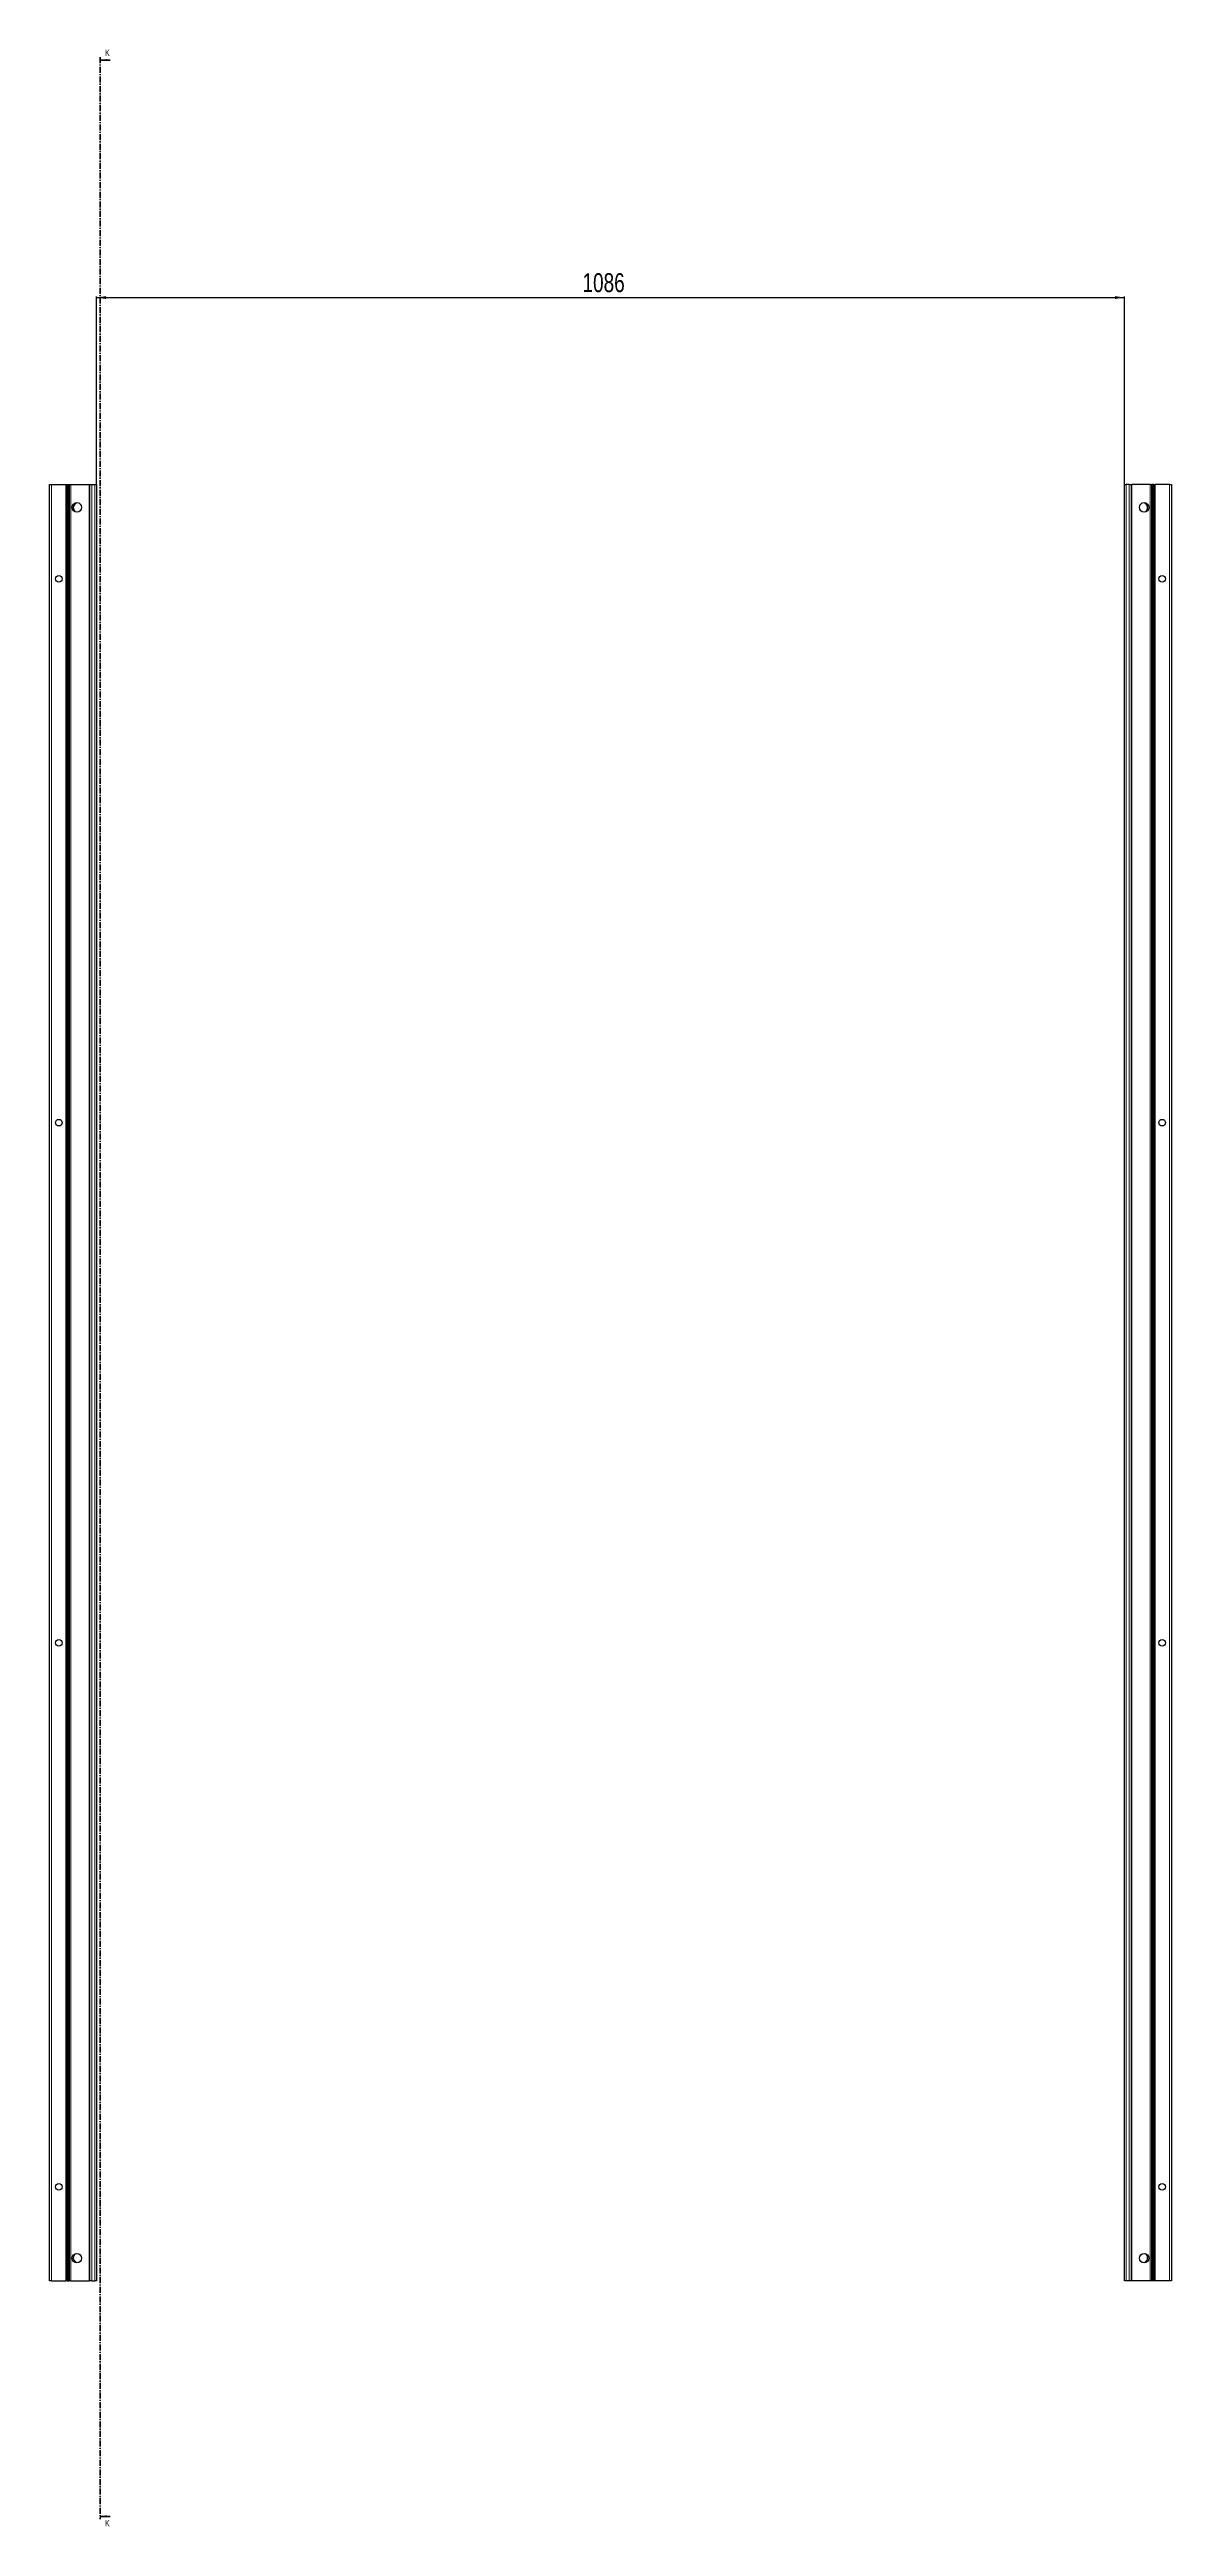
# Model space of a CAD drawing. Header units: millimetres. Extents: x -250 to 5625, y -2447 to 1453.
# Drawn here: x 2126 to 3312, y -1266 to 1353 of the extents above; entities that cross this region are included whole.
import ezdxf

# ---------------------------------------------------------------- set-up
doc = ezdxf.new("R2010")
doc.units = ezdxf.units.MM
doc.linetypes.add('CENTER', pattern=[10.16, 6.35, -1.27, 1.27, -1.27])
doc.layers.add('FORMAT', color=7, linetype='Continuous')
doc.styles.add('SLDTEXTSTYLE0', font='TXT', dxfattribs={"width": 0.75})
doc.dimstyles.new('SLDDIMSTYLE0', dxfattribs={"dimtxt": 20, "dimasz": 10, "dimexe": 0, "dimexo": 0.0625, "dimgap": 5, "dimtad": 2, "dimdec": 1, "dimrnd": 1e-09, "dimzin": 12, "dimdsep": 46, "dimtxsty": 'SLDTEXTSTYLE0', "dimsah": 1, "dimcen": 0.09, "dimadec": 0, "dimazin": 3, "dimtfac": 1, "dimtofl": 0, "dimtmove": 0, "dimatfit": 3, "dimfxl": 0, "dimfrac": 2, "dimtolj": 1, "dimtzin": 12, "dimarcsym": 0})

# ---------------------------------------------------------------- blocks, each defined once
blk = doc.blocks.new('_D_4')
at = {"layer": 'FORMAT'}
for p, q in [((2176.1, 892.8), (2176.1, 1091.5)), ((2176.1, 1090.5), (3262.1, 1090.5)), ((3262.1, 892.8), (3262.1, 1091.5))]:
    blk.add_line(p, q, dxfattribs=at)
for points in [[(2176.1, 1090.5), (2186.1, 1089), (2186.1, 1092.1)], [(3262.1, 1090.5), (3252.1, 1092.1), (3252.1, 1089)]]:
    blk.add_solid(points, dxfattribs=at)
at = {"layer": 'FORMAT', "insert": (2689.5, 1116.3), "char_height": 20, "attachment_point": 1, "style": 'SLDTEXTSTYLE0'}
blk.add_mtext('1086', dxfattribs=at)

msp = doc.modelspace()

# ---------------------------------------------------------------- linework, layer by layer
at = {"color": 7, "linetype": 'CENTER', "lineweight": 35}
msp.add_line((2179.83, 1344.64), (2179.83, -1258.12), dxfattribs=at)
at = {"color": 7, "linetype": 'Continuous', "lineweight": 35}
for p, q in [((2190.47, 1341.64), (2179.83, 1341.64)), ((2190.47, -1255.12), (2179.83, -1255.12))]:
    msp.add_line(p, q, dxfattribs=at)
at = {"color": 7, "linetype": 'Continuous', "lineweight": 25}
for p, q in [((2126.39, -1006.24), (2126.39, 892.76)), ((2126.39, 892.76), (2128.39, 892.76)), ((2128.39, 892.76), (2143.74, 892.76)), ((2143.74, 892.76), (2144.39, 892.76)), ((2144.39, 869.01), (2144.39, 892.76)), ((2144.39, 892.76), (2144.98, 892.76)), ((2144.98, 892.76), (2146.19, 892.76)), ((2146.19, 892.76), (2146.19, -1006.24)), ((2146.19, 892.76), (2146.22, 892.76)), ((2146.22, 892.76), (2146.22, -1006.24)), ((2146.22, 892.76), (2147.43, 892.76)), ((2147.43, 892.76), (2148.84, 892.76)), ((2148.84, 892.76), (2168.24, 892.76)), ((2168.24, 892.76), (2168.89, 892.76)), ((2168.89, -1006.24), (2168.89, 892.76)), ((2168.89, 892.76), (2170.89, 892.76)), ((2170.89, 892.76), (2174.09, 892.76)), ((2174.09, 892.76), (2176.09, 892.76)), ((2176.09, 892.76), (2176.09, -1006.24)), ((3262.09, -1006.24), (3262.09, 892.76)), ((3262.09, 892.76), (3264.09, 892.76)), ((3267.29, 892.76), (3264.09, 892.76)), ((3267.29, 892.76), (3269.29, 892.76)), ((3269.29, 892.76), (3269.29, -1006.24)), ((3269.29, 892.76), (3269.94, 892.76)), ((3289.35, 892.76), (3269.94, 892.76)), ((3289.35, 892.76), (3290.76, 892.76)), ((3291.97, 892.76), (3290.76, 892.76)), ((3291.97, -1006.24), (3291.97, 892.76)), ((3292, 892.76), (3291.97, 892.76)), ((3292, -1006.24), (3292, 892.76)), ((3293.21, 892.76), (3292, 892.76)), ((3293.21, 892.76), (3293.79, 892.76)), ((3293.79, 892.76), (3293.79, 869.01)), ((3293.79, 892.76), (3294.44, 892.76)), ((3309.79, 892.76), (3294.44, 892.76)), ((3309.79, 892.76), (3311.79, 892.76)), ((3311.79, 892.76), (3311.79, -1006.24)), ((2144.46, 868.9), (2144.39, 869.01)), ((2144.39, 869.01), (2144.39, 867.51)), ((2144.39, 867.51), (2144.46, 867.61)), ((2144.39, 819.01), (2144.39, 867.51)), ((2144.46, 867.61), (2144.46, 868.9)), ((2154.44, 873.28), (2154.44, 873.69)), ((3283.74, 873.69), (3283.74, 873.28)), ((3293.79, 869.01), (3293.73, 868.9)), ((3293.73, 868.9), (3293.73, 867.61)), ((3293.73, 867.61), (3293.79, 867.51)), ((3293.79, 867.51), (3293.79, 869.01)), ((3293.79, 867.51), (3293.79, 819.01)), ((2144.46, 818.9), (2144.39, 819.01)), ((2144.39, 819.01), (2144.39, 817.51)), ((2144.39, 817.51), (2144.46, 817.61)), ((2144.39, 769.01), (2144.39, 817.51)), ((2144.46, 817.61), (2144.46, 818.9)), ((3293.79, 819.01), (3293.73, 818.9)), ((3293.73, 818.9), (3293.73, 817.61)), ((3293.73, 817.61), (3293.79, 817.51)), ((3293.79, 817.51), (3293.79, 819.01)), ((3293.79, 817.51), (3293.79, 769.01)), ((2144.46, 768.9), (2144.39, 769.01)), ((2144.39, 769.01), (2144.39, 767.51)), ((2144.39, 767.51), (2144.46, 767.61)), ((2144.39, 719.01), (2144.39, 767.51)), ((2144.46, 767.61), (2144.46, 768.9)), ((3293.79, 769.01), (3293.73, 768.9)), ((3293.73, 768.9), (3293.73, 767.61)), ((3293.73, 767.61), (3293.79, 767.51)), ((3293.79, 767.51), (3293.79, 769.01)), ((3293.79, 767.51), (3293.79, 719.01)), ((2144.46, 718.9), (2144.39, 719.01)), ((2144.39, 719.01), (2144.39, 717.51)), ((2144.39, 717.51), (2144.46, 717.61)), ((2144.39, 669.01), (2144.39, 717.51)), ((2144.46, 717.61), (2144.46, 718.9)), ((3293.79, 719.01), (3293.73, 718.9)), ((3293.73, 718.9), (3293.73, 717.61)), ((3293.73, 717.61), (3293.79, 717.51)), ((3293.79, 717.51), (3293.79, 719.01)), ((3293.79, 717.51), (3293.79, 669.01)), ((2144.46, 668.9), (2144.39, 669.01)), ((2144.39, 669.01), (2144.39, 667.51)), ((2144.39, 667.51), (2144.46, 667.61)), ((2144.39, 619.01), (2144.39, 667.51)), ((2144.46, 667.61), (2144.46, 668.9)), ((3293.79, 669.01), (3293.73, 668.9)), ((3293.73, 668.9), (3293.73, 667.61)), ((3293.73, 667.61), (3293.79, 667.51)), ((3293.79, 667.51), (3293.79, 669.01)), ((3293.79, 667.51), (3293.79, 619.01)), ((2144.46, 618.9), (2144.39, 619.01)), ((2144.39, 619.01), (2144.39, 617.51)), ((2144.39, 617.51), (2144.46, 617.61)), ((2144.39, 569.01), (2144.39, 617.51)), ((2144.46, 617.61), (2144.46, 618.9)), ((3293.79, 619.01), (3293.73, 618.9)), ((3293.73, 618.9), (3293.73, 617.61)), ((3293.73, 617.61), (3293.79, 617.51)), ((3293.79, 617.51), (3293.79, 619.01)), ((3293.79, 617.51), (3293.79, 569.01)), ((2144.46, 568.9), (2144.39, 569.01)), ((2144.39, 569.01), (2144.39, 567.51)), ((2144.39, 567.51), (2144.46, 567.61)), ((2144.39, 519.01), (2144.39, 567.51)), ((2144.46, 567.61), (2144.46, 568.9)), ((3293.79, 569.01), (3293.73, 568.9)), ((3293.73, 568.9), (3293.73, 567.61)), ((3293.73, 567.61), (3293.79, 567.51)), ((3293.79, 567.51), (3293.79, 569.01)), ((3293.79, 567.51), (3293.79, 519.01)), ((2144.46, 518.9), (2144.39, 519.01)), ((2144.39, 519.01), (2144.39, 517.51)), ((2144.39, 517.51), (2144.46, 517.61)), ((2144.39, 469.01), (2144.39, 517.51)), ((2144.46, 517.61), (2144.46, 518.9)), ((3293.79, 519.01), (3293.73, 518.9)), ((3293.73, 518.9), (3293.73, 517.61)), ((3293.73, 517.61), (3293.79, 517.51)), ((3293.79, 517.51), (3293.79, 519.01)), ((3293.79, 517.51), (3293.79, 469.01)), ((2144.46, 468.9), (2144.39, 469.01)), ((2144.39, 469.01), (2144.39, 467.51)), ((2144.39, 467.51), (2144.46, 467.61)), ((2144.39, 419.01), (2144.39, 467.51)), ((2144.46, 467.61), (2144.46, 468.9)), ((3293.79, 469.01), (3293.73, 468.9)), ((3293.73, 468.9), (3293.73, 467.61)), ((3293.73, 467.61), (3293.79, 467.51)), ((3293.79, 467.51), (3293.79, 469.01)), ((3293.79, 467.51), (3293.79, 419.01)), ((2144.46, 418.9), (2144.39, 419.01)), ((2144.39, 419.01), (2144.39, 417.51)), ((3293.79, 419.01), (3293.73, 418.9)), ((3293.79, 417.51), (3293.79, 419.01)), ((2144.39, 417.51), (2144.46, 417.61)), ((2144.39, 369.01), (2144.39, 417.51)), ((2144.46, 417.61), (2144.46, 418.9)), ((3293.73, 418.9), (3293.73, 417.61)), ((3293.73, 417.61), (3293.79, 417.51)), ((3293.79, 417.51), (3293.79, 369.01)), ((2144.46, 368.9), (2144.39, 369.01)), ((2144.39, 369.01), (2144.39, 367.51)), ((2144.39, 367.51), (2144.46, 367.61)), ((2144.39, 319.01), (2144.39, 367.51)), ((2144.46, 367.61), (2144.46, 368.9)), ((3293.79, 369.01), (3293.73, 368.9)), ((3293.73, 368.9), (3293.73, 367.61)), ((3293.73, 367.61), (3293.79, 367.51)), ((3293.79, 367.51), (3293.79, 369.01)), ((3293.79, 367.51), (3293.79, 319.01)), ((2144.46, 318.9), (2144.39, 319.01)), ((2144.39, 319.01), (2144.39, 317.51)), ((2144.39, 317.51), (2144.46, 317.61)), ((2144.39, 269.01), (2144.39, 317.51)), ((2144.46, 317.61), (2144.46, 318.9)), ((3293.79, 319.01), (3293.73, 318.9)), ((3293.73, 318.9), (3293.73, 317.61)), ((3293.73, 317.61), (3293.79, 317.51)), ((3293.79, 317.51), (3293.79, 319.01)), ((3293.79, 317.51), (3293.79, 269.01)), ((2144.46, 268.9), (2144.39, 269.01)), ((2144.39, 269.01), (2144.39, 267.51)), ((2144.39, 267.51), (2144.46, 267.61)), ((2144.39, 219.01), (2144.39, 267.51)), ((2144.46, 267.61), (2144.46, 268.9)), ((3293.79, 269.01), (3293.73, 268.9)), ((3293.73, 268.9), (3293.73, 267.61)), ((3293.73, 267.61), (3293.79, 267.51)), ((3293.79, 267.51), (3293.79, 269.01)), ((3293.79, 267.51), (3293.79, 219.01)), ((2144.46, 218.9), (2144.39, 219.01)), ((2144.39, 219.01), (2144.39, 217.51)), ((2144.39, 217.51), (2144.46, 217.61)), ((2144.39, 169.01), (2144.39, 217.51)), ((2144.46, 217.61), (2144.46, 218.9)), ((3293.79, 219.01), (3293.73, 218.9)), ((3293.73, 218.9), (3293.73, 217.61)), ((3293.73, 217.61), (3293.79, 217.51)), ((3293.79, 217.51), (3293.79, 219.01)), ((3293.79, 217.51), (3293.79, 169.01)), ((2144.46, 168.9), (2144.39, 169.01)), ((2144.39, 169.01), (2144.39, 167.51)), ((2144.39, 167.51), (2144.46, 167.61)), ((2144.39, 119.01), (2144.39, 167.51)), ((2144.46, 167.61), (2144.46, 168.9)), ((3293.79, 169.01), (3293.73, 168.9)), ((3293.73, 168.9), (3293.73, 167.61)), ((3293.73, 167.61), (3293.79, 167.51)), ((3293.79, 167.51), (3293.79, 169.01)), ((3293.79, 167.51), (3293.79, 119.01)), ((2144.46, 118.9), (2144.39, 119.01)), ((2144.39, 119.01), (2144.39, 117.51)), ((2144.39, 117.51), (2144.46, 117.61)), ((2144.39, 69.01), (2144.39, 117.51)), ((2144.46, 117.61), (2144.46, 118.9)), ((3293.79, 119.01), (3293.73, 118.9)), ((3293.73, 118.9), (3293.73, 117.61)), ((3293.73, 117.61), (3293.79, 117.51)), ((3293.79, 117.51), (3293.79, 119.01)), ((3293.79, 117.51), (3293.79, 69.01)), ((2144.46, 68.9), (2144.39, 69.01)), ((2144.39, 69.01), (2144.39, 67.51)), ((2144.39, 67.51), (2144.46, 67.61)), ((2144.39, 19.01), (2144.39, 67.51)), ((2144.46, 67.61), (2144.46, 68.9)), ((3293.79, 69.01), (3293.73, 68.9)), ((3293.73, 68.9), (3293.73, 67.61)), ((3293.73, 67.61), (3293.79, 67.51)), ((3293.79, 67.51), (3293.79, 69.01)), ((3293.79, 67.51), (3293.79, 19.01)), ((2144.46, 18.9), (2144.39, 19.01)), ((2144.39, 19.01), (2144.39, 17.51)), ((2144.39, 17.51), (2144.46, 17.61)), ((2144.39, -30.99), (2144.39, 17.51)), ((2144.46, 17.61), (2144.46, 18.9)), ((3293.79, 19.01), (3293.73, 18.9)), ((3293.73, 18.9), (3293.73, 17.61)), ((3293.73, 17.61), (3293.79, 17.51)), ((3293.79, 17.51), (3293.79, 19.01)), ((3293.79, 17.51), (3293.79, -30.99)), ((2144.46, -31.1), (2144.39, -30.99)), ((2144.39, -30.99), (2144.39, -32.49)), ((2144.39, -32.49), (2144.46, -32.39)), ((2144.39, -80.99), (2144.39, -32.49)), ((2144.46, -32.39), (2144.46, -31.1)), ((3293.79, -30.99), (3293.73, -31.1)), ((3293.73, -31.1), (3293.73, -32.39)), ((3293.73, -32.39), (3293.79, -32.49)), ((3293.79, -32.49), (3293.79, -30.99)), ((3293.79, -32.49), (3293.79, -80.99)), ((2144.46, -81.1), (2144.39, -80.99)), ((2144.39, -80.99), (2144.39, -82.49)), ((2144.39, -82.49), (2144.46, -82.39)), ((2144.39, -130.99), (2144.39, -82.49)), ((2144.46, -82.39), (2144.46, -81.1)), ((3293.79, -80.99), (3293.73, -81.1)), ((3293.73, -81.1), (3293.73, -82.39)), ((3293.73, -82.39), (3293.79, -82.49)), ((3293.79, -82.49), (3293.79, -80.99)), ((3293.79, -82.49), (3293.79, -130.99)), ((2144.46, -131.1), (2144.39, -130.99)), ((2144.39, -130.99), (2144.39, -132.49)), ((2144.39, -132.49), (2144.46, -132.39)), ((2144.39, -180.99), (2144.39, -132.49)), ((2144.46, -132.39), (2144.46, -131.1)), ((3293.79, -130.99), (3293.73, -131.1)), ((3293.73, -131.1), (3293.73, -132.39)), ((3293.73, -132.39), (3293.79, -132.49)), ((3293.79, -132.49), (3293.79, -130.99)), ((3293.79, -132.49), (3293.79, -180.99)), ((2144.46, -181.1), (2144.39, -180.99)), ((2144.39, -180.99), (2144.39, -182.49)), ((2144.39, -182.49), (2144.46, -182.39)), ((2144.39, -230.99), (2144.39, -182.49)), ((2144.46, -182.39), (2144.46, -181.1)), ((3293.79, -180.99), (3293.73, -181.1)), ((3293.73, -181.1), (3293.73, -182.39)), ((3293.73, -182.39), (3293.79, -182.49)), ((3293.79, -182.49), (3293.79, -180.99)), ((3293.79, -182.49), (3293.79, -230.99)), ((2144.46, -231.1), (2144.39, -230.99)), ((2144.39, -230.99), (2144.39, -232.49)), ((2144.39, -232.49), (2144.46, -232.39)), ((2144.39, -280.99), (2144.39, -232.49)), ((2144.46, -232.39), (2144.46, -231.1)), ((3293.79, -230.99), (3293.73, -231.1)), ((3293.73, -231.1), (3293.73, -232.39)), ((3293.73, -232.39), (3293.79, -232.49)), ((3293.79, -232.49), (3293.79, -230.99)), ((3293.79, -232.49), (3293.79, -280.99)), ((2144.46, -281.1), (2144.39, -280.99)), ((2144.39, -280.99), (2144.39, -282.49)), ((2144.39, -282.49), (2144.46, -282.39)), ((2144.39, -330.99), (2144.39, -282.49)), ((2144.46, -282.39), (2144.46, -281.1)), ((3293.79, -280.99), (3293.73, -281.1)), ((3293.73, -281.1), (3293.73, -282.39)), ((3293.73, -282.39), (3293.79, -282.49)), ((3293.79, -282.49), (3293.79, -280.99)), ((3293.79, -282.49), (3293.79, -330.99)), ((2144.46, -331.1), (2144.39, -330.99)), ((2144.39, -330.99), (2144.39, -332.49)), ((2144.39, -332.49), (2144.46, -332.39)), ((2144.39, -380.99), (2144.39, -332.49)), ((2144.46, -332.39), (2144.46, -331.1)), ((3293.79, -330.99), (3293.73, -331.1)), ((3293.73, -331.1), (3293.73, -332.39)), ((3293.73, -332.39), (3293.79, -332.49)), ((3293.79, -332.49), (3293.79, -330.99)), ((3293.79, -332.49), (3293.79, -380.99)), ((2144.46, -381.1), (2144.39, -380.99)), ((2144.39, -380.99), (2144.39, -382.49)), ((2144.39, -382.49), (2144.46, -382.39)), ((2144.39, -430.99), (2144.39, -382.49)), ((2144.46, -382.39), (2144.46, -381.1)), ((3293.79, -380.99), (3293.73, -381.1)), ((3293.73, -381.1), (3293.73, -382.39)), ((3293.73, -382.39), (3293.79, -382.49)), ((3293.79, -382.49), (3293.79, -380.99)), ((3293.79, -382.49), (3293.79, -430.99)), ((2144.46, -431.1), (2144.39, -430.99)), ((2144.39, -430.99), (2144.39, -432.49)), ((2144.39, -432.49), (2144.46, -432.39)), ((2144.39, -480.99), (2144.39, -432.49)), ((2144.46, -432.39), (2144.46, -431.1)), ((3293.79, -430.99), (3293.73, -431.1)), ((3293.73, -431.1), (3293.73, -432.39)), ((3293.73, -432.39), (3293.79, -432.49)), ((3293.79, -432.49), (3293.79, -430.99)), ((3293.79, -432.49), (3293.79, -480.99)), ((2144.46, -481.1), (2144.39, -480.99)), ((2144.39, -480.99), (2144.39, -482.49)), ((2144.39, -482.49), (2144.46, -482.39)), ((2144.39, -530.99), (2144.39, -482.49)), ((2144.46, -482.39), (2144.46, -481.1)), ((3293.79, -480.99), (3293.73, -481.1)), ((3293.73, -481.1), (3293.73, -482.39)), ((3293.73, -482.39), (3293.79, -482.49)), ((3293.79, -482.49), (3293.79, -480.99)), ((3293.79, -482.49), (3293.79, -530.99)), ((2144.46, -531.1), (2144.39, -530.99)), ((2144.39, -530.99), (2144.39, -532.49)), ((2144.39, -532.49), (2144.46, -532.39)), ((2144.39, -580.99), (2144.39, -532.49)), ((2144.46, -532.39), (2144.46, -531.1)), ((3293.79, -530.99), (3293.73, -531.1)), ((3293.73, -531.1), (3293.73, -532.39)), ((3293.73, -532.39), (3293.79, -532.49)), ((3293.79, -532.49), (3293.79, -530.99)), ((3293.79, -532.49), (3293.79, -580.99)), ((2144.46, -581.1), (2144.39, -580.99)), ((2144.39, -580.99), (2144.39, -582.49)), ((2144.39, -582.49), (2144.46, -582.39)), ((2144.39, -630.99), (2144.39, -582.49)), ((2144.46, -582.39), (2144.46, -581.1)), ((3293.79, -580.99), (3293.73, -581.1)), ((3293.73, -581.1), (3293.73, -582.39)), ((3293.73, -582.39), (3293.79, -582.49)), ((3293.79, -582.49), (3293.79, -580.99)), ((3293.79, -582.49), (3293.79, -630.99)), ((2144.46, -631.1), (2144.39, -630.99)), ((2144.39, -630.99), (2144.39, -632.49)), ((2144.39, -632.49), (2144.46, -632.39)), ((2144.39, -680.99), (2144.39, -632.49)), ((2144.46, -632.39), (2144.46, -631.1)), ((3293.79, -630.99), (3293.73, -631.1)), ((3293.73, -631.1), (3293.73, -632.39)), ((3293.73, -632.39), (3293.79, -632.49)), ((3293.79, -632.49), (3293.79, -630.99)), ((3293.79, -632.49), (3293.79, -680.99)), ((2144.46, -681.1), (2144.39, -680.99)), ((2144.39, -680.99), (2144.39, -682.49)), ((2144.39, -682.49), (2144.46, -682.39)), ((2144.39, -730.99), (2144.39, -682.49)), ((2144.46, -682.39), (2144.46, -681.1)), ((3293.79, -680.99), (3293.73, -681.1)), ((3293.73, -681.1), (3293.73, -682.39)), ((3293.73, -682.39), (3293.79, -682.49)), ((3293.79, -682.49), (3293.79, -680.99)), ((3293.79, -682.49), (3293.79, -730.99)), ((2144.46, -731.1), (2144.39, -730.99)), ((2144.39, -730.99), (2144.39, -732.49)), ((2144.39, -732.49), (2144.46, -732.39)), ((2144.39, -780.99), (2144.39, -732.49)), ((2144.46, -732.39), (2144.46, -731.1)), ((3293.79, -730.99), (3293.73, -731.1)), ((3293.73, -731.1), (3293.73, -732.39)), ((3293.73, -732.39), (3293.79, -732.49)), ((3293.79, -732.49), (3293.79, -730.99)), ((3293.79, -732.49), (3293.79, -780.99)), ((2144.46, -781.1), (2144.39, -780.99)), ((2144.39, -780.99), (2144.39, -782.49)), ((2144.39, -782.49), (2144.46, -782.39)), ((2144.39, -830.99), (2144.39, -782.49)), ((2144.46, -782.39), (2144.46, -781.1)), ((3293.79, -780.99), (3293.73, -781.1)), ((3293.73, -781.1), (3293.73, -782.39)), ((3293.73, -782.39), (3293.79, -782.49)), ((3293.79, -782.49), (3293.79, -780.99)), ((3293.79, -782.49), (3293.79, -830.99)), ((2144.46, -831.1), (2144.39, -830.99)), ((2144.39, -830.99), (2144.39, -832.49)), ((2144.39, -832.49), (2144.46, -832.39)), ((2144.39, -880.99), (2144.39, -832.49)), ((2144.46, -832.39), (2144.46, -831.1)), ((3293.79, -830.99), (3293.73, -831.1)), ((3293.73, -831.1), (3293.73, -832.39)), ((3293.73, -832.39), (3293.79, -832.49)), ((3293.79, -832.49), (3293.79, -830.99)), ((3293.79, -832.49), (3293.79, -880.99)), ((2144.46, -881.1), (2144.39, -880.99)), ((2144.39, -880.99), (2144.39, -882.49)), ((2144.39, -882.49), (2144.46, -882.39)), ((2144.39, -930.99), (2144.39, -882.49)), ((2144.46, -882.39), (2144.46, -881.1)), ((3293.79, -880.99), (3293.73, -881.1)), ((3293.73, -881.1), (3293.73, -882.39)), ((3293.73, -882.39), (3293.79, -882.49)), ((3293.79, -882.49), (3293.79, -880.99)), ((3293.79, -882.49), (3293.79, -930.99)), ((2144.46, -931.1), (2144.39, -930.99)), ((2144.39, -930.99), (2144.39, -932.49)), ((2144.39, -932.49), (2144.46, -932.39)), ((2144.39, -980.99), (2144.39, -932.49)), ((2144.46, -932.39), (2144.46, -931.1)), ((3293.79, -930.99), (3293.73, -931.1)), ((3293.73, -931.1), (3293.73, -932.39)), ((3293.73, -932.39), (3293.79, -932.49)), ((3293.79, -932.49), (3293.79, -930.99)), ((3293.79, -932.49), (3293.79, -980.99)), ((2144.46, -981.1), (2144.39, -980.99)), ((2144.39, -980.99), (2144.39, -982.49)), ((2144.39, -982.49), (2144.46, -982.39)), ((2144.39, -1006.24), (2144.39, -982.49)), ((2144.46, -982.39), (2144.46, -981.1)), ((2154.44, -987.18), (2154.44, -986.77)), ((3283.74, -986.77), (3283.74, -987.18)), ((3293.79, -980.99), (3293.73, -981.1)), ((3293.73, -981.1), (3293.73, -982.39)), ((3293.73, -982.39), (3293.79, -982.49)), ((3293.79, -982.49), (3293.79, -980.99)), ((3293.79, -982.49), (3293.79, -1006.24)), ((2128.39, -1006.24), (2126.39, -1006.24)), ((2128.39, -1006.24), (2143.74, -1006.24)), ((2144.39, -1006.24), (2143.74, -1006.24)), ((2144.98, -1006.24), (2144.39, -1006.24)), ((2144.98, -1006.24), (2146.19, -1006.24)), ((2146.19, -1006.24), (2146.22, -1006.24)), ((2146.22, -1006.24), (2147.43, -1006.24)), ((2148.84, -1006.24), (2147.43, -1006.24)), ((2148.84, -1006.24), (2168.24, -1006.24)), ((2168.89, -1006.24), (2168.24, -1006.24)), ((2170.89, -1006.24), (2168.89, -1006.24)), ((2170.89, -1006.24), (2174.09, -1006.24)), ((2176.09, -1006.24), (2174.09, -1006.24)), ((3264.09, -1006.24), (3262.09, -1006.24)), ((3267.29, -1006.24), (3264.09, -1006.24)), ((3269.29, -1006.24), (3267.29, -1006.24)), ((3269.94, -1006.24), (3269.29, -1006.24)), ((3289.35, -1006.24), (3269.94, -1006.24)), ((3290.76, -1006.24), (3289.35, -1006.24)), ((3291.97, -1006.24), (3290.76, -1006.24)), ((3292, -1006.24), (3291.97, -1006.24)), ((3293.21, -1006.24), (3292, -1006.24)), ((3293.79, -1006.24), (3293.21, -1006.24)), ((3294.44, -1006.24), (3293.79, -1006.24)), ((3309.79, -1006.24), (3294.44, -1006.24)), ((3311.79, -1006.24), (3309.79, -1006.24))]:
    msp.add_line(p, q, dxfattribs=at)
at = {"color": 8, "linetype": 'Continuous', "lineweight": 18}
for p, q in [((2128.39, 892.76), (2128.39, -1006.24)), ((2143.74, -1006.24), (2143.74, 892.76)), ((2144.98, 892.76), (2144.98, -1006.24)), ((2147.43, -1006.24), (2147.43, 892.76)), ((2148.84, 892.76), (2148.84, -1006.24)), ((2168.24, -1006.24), (2168.24, 892.76)), ((2170.89, 892.76), (2170.89, -1006.24)), ((2174.09, -1006.24), (2174.09, 892.76)), ((3264.09, 892.76), (3264.09, -1006.24)), ((3267.29, -1006.24), (3267.29, 892.76)), ((3269.94, 892.76), (3269.94, -1006.24)), ((3289.35, -1006.24), (3289.35, 892.76)), ((3290.76, 892.76), (3290.76, -1006.24)), ((3293.21, -1006.24), (3293.21, 892.76)), ((3294.44, 892.76), (3294.44, -1006.24)), ((3309.79, -1006.24), (3309.79, 892.76))]:
    msp.add_line(p, q, dxfattribs=at)
at = {"color": 7, "linetype": 'Continuous', "lineweight": 25}
for centre, radius in [((2155.24, 868.76), 5), ((3282.94, 868.76), 5), ((2136.24, 793.26), 3.5), ((3301.94, 793.26), 3.5), ((2136.24, 218.26), 3.5), ((3301.94, 218.26), 3.5), ((2136.24, -331.74), 3.5), ((3301.94, -331.74), 3.5), ((2136.24, -906.74), 3.5), ((3301.94, -906.74), 3.5), ((2155.24, -982.24), 5), ((3282.94, -982.24), 5)]:
    msp.add_circle(centre, radius, dxfattribs=at)
for centre, radius, start, end in [((2156.74, 868.26), 5.25, 119.14074, 233.81087), ((2153.94, 873.28), 0.5, 299.14074, 0), ((3284.24, 873.28), 0.5, 180, 240.85926), ((3281.44, 868.26), 5.25, 306.18903, 60.85926), ((2156.74, -981.74), 5.25, 126.18914, 240.85926), ((2153.94, -986.77), 0.5, 0, 60.85926), ((3284.24, -986.77), 0.5, 119.14074, 180), ((3281.44, -981.74), 5.25, 299.14074, 53.81096)]:
    msp.add_arc(centre, radius, start, end, dxfattribs=at)
at = {"color": 7, "linetype": 'Continuous', "lineweight": 35}
for points in [[(2179.83, 1341.64), (2186.83, 1340.52), (2186.83, 1342.76)], [(2179.83, -1255.12), (2186.83, -1256.24), (2186.83, -1254)]]:
    msp.add_solid(points, dxfattribs=at)

# ---------------------------------------------------------------- texts
at = {"color": 7, "linetype": 'Continuous', "char_height": 7, "attachment_point": 1, "style": 'SLDTEXTSTYLE0'}
for insert in [(2184.96, 1352.75), (2184.96, -1258.83)]:
    msp.add_mtext('K', dxfattribs=dict(at, insert=insert))

# ---------------------------------------------------------------- dimensions: what is measured, and where the dimension line sits
at = {"layer": 'FORMAT'}
dim = msp.add_linear_dim(base=(3262.09, 1090.55), p1=(2176.09, 892.76), p2=(3262.09, 892.76), angle=0, dimstyle='SLDDIMSTYLE0', dxfattribs=at)
dim.commit()
dim.dimension.update_dxf_attribs({"geometry": '_D_4', "text_midpoint": (2719.09, 1090.55), "dimtype": 160})

doc.saveas('drawing.dxf')
